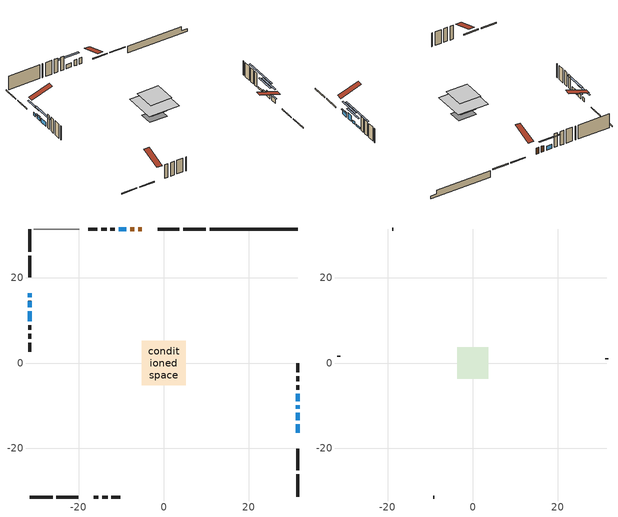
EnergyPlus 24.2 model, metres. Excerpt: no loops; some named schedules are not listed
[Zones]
conditioned space
 floor outside (Floor1 construction): -2.62,-2.62 -2.62,2.62 2.62,2.62 2.62,-2.62 z0.64
 floor adiabatic (AdiabaticFloorConstruction): -5.2,-5.2 -5.2,5.2 5.2,5.2 5.2,-5.2 z3.08
 floor foundation (Slab1 construction): -3.02,-2.15 -3.02,2.15 3.02,2.15 3.02,-2.15 z-1.59
 wall outside (RimJoist1 construction): 9.91,31.5 4.55,31.5 / -31.5,-31.5 -26.14,-31.5 / -31.5,31.5 -31.5,26.14 / 31.5,-31.5 31.5,-26.14 z0.64:0.94
 wall outside (RimJoist2 construction): 3.62,31.5 -1.44,31.5 / -25.22,-31.5 -20.15,-31.5 / -31.5,25.22 -31.5,20.15 / 31.5,-25.22 31.5,-20.15 z0.64:0.94
 wall outside (AdiabaticWallConstruction 1): -5.17,31.5 -6.04,31.5 / -6.97,31.5 -7.84,31.5 z0.64:2.67
 wall outside (AdiabaticWallConstruction): 31.5,-16.42 31.5,-14.39 / -8.76,31.5 -10.6,31.5 / -31.5,12.18 -31.5,9.79 z0.64:2.11; -31.5,16.42 -31.5,15.5 z0.64:1.84; -31.5,14.58 -31.5,13.1 z0.64:1.99; 31.5,-13.46 31.5,-11.73 z0.64:2.67; 31.5,-10.81 31.5,-9.94 z0.64:1.66; 31.5,-9.01 31.5,-7.21 z0.64:1.2
 wall outside (Wall1 construction): -11.52,31.5 -12.53,31.5 / -16.42,-31.5 -15.42,-31.5 / -31.5,8.86 -31.5,7.86 / 31.5,-6.28 31.5,-5.28 z0.64:5.52
 wall outside (Wall2 construction): -13.46,31.5 -14.73,31.5 / -14.49,-31.5 -13.22,-31.5 / -31.5,6.93 -31.5,5.65 / 31.5,-4.35 31.5,-3.08 z0.64:5.52
 wall outside (Wall3 construction): -15.66,31.5 -17.76,31.5 / -12.29,-31.5 -10.18,-31.5 / -31.5,4.73 -31.5,2.62 / 31.5,-2.15 31.5,-0.04 z0.64:5.52
 wall foundation (FoundationWall1 construction): 10.84,31.5,-1.59 10.84,31.5,0.64 29.44,31.5,0.64 29.44,31.5,-0.7 31.5,31.5,-0.7 31.5,31.5,-1.59
 wall adiabatic (Wall5 construction): -19.86,31.5 -30.58,31.5 z0.64:5.52
 window (WindowConstruction): 31.5,-16.42 31.5,-14.39 z0.64:2.11
 window (WindowConstruction 1): -31.5,16.42 -31.5,15.51 z0.64:1.83
 window (WindowConstruction 2): -31.5,14.58 -31.5,13.1 z0.64:1.99
 window (WindowConstruction 3): 31.5,-13.46 31.5,-11.73 z0.64:2.67
 window (WindowConstruction 4): 31.5,-10.8 31.5,-9.94 z0.64:1.66
 window (WindowConstruction 5): -8.77,31.5 -10.59,31.5 z0.64:2.11
 window (WindowConstruction 6): -31.5,12.18 -31.5,9.79 z0.64:2.11
 window (WindowConstruction 7): 31.5,-9.01 31.5,-7.21 z0.64:1.2
 door (Door): -5.17,31.5 -6.04,31.5 z0.64:2.67
 door (Door 1): -6.97,31.5 -7.84,31.5 z0.64:2.67
 ceiling adiabatic (AdiabaticFloorConstruction): 5.2,-5.2 5.2,5.2 -5.2,5.2 -5.2,-5.2 z3.08
attic - vented
 floor to conditioned space (Floor2 construction Reversed): -3.65,-3.65 -3.65,3.65 3.65,3.65 3.65,-3.65 z5.52
 wall outside (Wall4 construction): -18.69,31.5 -18.93,31.5 / -9.25,-31.5 -9.01,-31.5 / -31.5,1.69 -31.5,1.45 / 31.5,0.89 31.5,1.13 z0.64:5.52
 roof outside (Roof1 construction): -4.24,31.5,5.52 -4.24,24.39,7.89 -2.37,24.39,7.89 -2.37,31.5,5.52; -17.35,-31.5,5.52 -17.35,-24.39,7.89 -19.22,-24.39,7.89 -19.22,-31.5,5.52; -31.5,17.35,5.52 -24.39,17.35,7.89 -24.39,19.22,7.89 -31.5,19.22,5.52; 31.5,-17.35,5.52 24.39,-17.35,7.89 24.39,-19.22,7.89 31.5,-19.22,5.52
shading: 31.5,-14.19 31.5,-16.62 31.92,-16.62 31.92,-14.19 z2.31; -31.5,12.87 -31.5,19.06 -31.92,19.06 -31.92,12.87 z4.47; -31.5,12.9 -31.5,14.78 -31.92,14.78 -31.92,12.9 z2.19; 31.5,-9.09 31.5,-16.1 31.92,-16.1 31.92,-9.09 z5.31; 31.5,-7.3 31.5,-13.44 31.92,-13.44 31.92,-7.3 z4.29; -13.23,31.5 -6.13,31.5 -6.13,31.92 -13.23,31.92 z4.75; -31.5,7.15 -31.5,14.81 -31.92,14.81 -31.92,7.15 z4.75; 31.5,-2.13 31.5,-14.09 31.92,-14.09 31.92,-2.13 z6.28
[Building]
Building 1: Terrain=Suburbs
[Site:Location]
Montreal Intl AP_QC: Latitude {deg}=45.47; Longitude {deg}=-73.74; Time Zone {hr}=-5; Elevation {m}=36; Keep Site Location Information=Yes
[Site:GroundTemperature:Shallow]
2.07863, -0.316383, -0.508184, 0.628371, 5.19101, 9.73239, 13.6695, 16.1636, 16.3755, 14.347, 10.5102, 6.10817
[Site:WaterMainsTemperature]
Calculation Method=Schedule; Temperature Schedule=mains temperature schedule
[Material] Roughness=Rough; Thermal Absorptance=0.9
Name | Thickness {m} | Conductivity {W/m-K} | Density {kg/m3} | Specific Heat {J/kg-K} | Solar Absorptance | Visible Absorptance
asphalt or fiberglass shingles | 0.00635 | 0.162714 | 1121.4 | 1465.45 | 0.4 | 0.4
ceiling loosefill ins | 0.254 | 0.0480833 | 16.02 | 1046.75 | 0.7 | 0.7
ceiling stud and cavity | 0.1397 | 0.31862 | 65.682 | 1177.47 | 0.7 | 0.7
concrete 4.0 in. | 0.1016 | 1.803125 | 2242.8 | 837.4 | 0.7 | 0.7
concrete 8.0 in. | 0.2032 | 1.803125 | 2242.8 | 837.4 | 0.7 | 0.7
door material | 0.04445 | 0.0451087 | 512.64 | 1214.23 | 0.7 | 0.7
door material 1 | 0.04445 | 0.20624 | 512.64 | 1214.23 | 0.7 | 0.7
exterior vertical ins | 0.0274873 | 0.029427 | 32.04 | 1214.23 | 0.7 | 0.7
floor covering | 0.0127 | 0.0433444 | 54.468 | 1339.84 | 0.6 | 0.6
floor rigid ins | 0.103632 | 0.029427 | 32.04 | 1214.23 | 0.7 | 0.7
floor rigid ins 1; wall rigid ins 2 | 0.512978 | 0.029427 | 32.04 | 1214.23 | 0.7 | 0.7
floor stud and cavity | 0.1397 | 0.165219 | 92.3553 | 1139.71 | 0.7 | 0.7
floor stud and cavity 1 | 0.1397 | 1.75129 | 37.0049 | 1207.88 | 0.7 | 0.7
furniture material conditioned space 1 | 0.1524 | 0.115458 | 640.8 | 1214.23 | 0.6 | 0.6
gypsum board | 0.0127 | 0.160291 | 801 | 837.4 | 0.6 | 0.6
gypsum board 1 | 0.0127 | 0.160291 | 801 | 837.4 | 0.7 | 0.7
osb sheathing 0.5 in. | 0.0127 | 0.115458 | 512.64 | 1214.23 | 0.7 | 0.7
osb sheathing 0.75 in. | 0.01905 | 0.115458 | 512.64 | 1214.23 | 0.7 | 0.7
osb sheathing 2.0 in. | 0.0508 | 0.115458 | 512.64 | 1214.23 | 0.7 | 0.7
rim joist rigid ins; wall rigid ins | 0.051816 | 0.029427 | 32.04 | 1214.23 | 0.7 | 0.7
rim joist stud and cavity | 0.0508 | 0.0380316 | 125.044 | 1163.47 | 0.6 | 0.6
rim joist stud and cavity 1 | 0.0508 | 0.0349029 | 125.044 | 1163.47 | 0.6 | 0.6
wall rigid ins 1 | 0.051816 | 0.029427 | 32.04 | 1214.23 | 0.4 | 0.4
wall stud and cavity | 0.1397 | 0.321218 | 139.0536 | 1170.24 | 0.7 | 0.7
wall stud and cavity 1 | 0.1397 | 0.289564 | 139.0536 | 1170.24 | 0.7 | 0.7
wall stud and cavity 2 | 0.1397 | 0.175142 | 139.0536 | 1170.24 | 0.7 | 0.7
wall stud and cavity 3 | 0.0889 | 6.1454 | 50.32683 | 1063.81 | 0.6 | 0.6
wall stud and cavity 4 | 0.1397 | 0.145431 | 139.0536 | 1170.24 | 0.7 | 0.7
wall stud and cavity 5 | 0.0889 | 0.380278 | 52.3479 | 1209.89 | 0.7 | 0.7
wall stud and cavity 6 | 0.0889 | 0.391764 | 83.0341 | 1211.67 | 0.7 | 0.7
wood siding | 0.0254 | 0.102417 | 544.68 | 1172.36 | 0.4 | 0.4
wood siding 1 | 0.00254 | 0.102417 | 544.68 | 1172.36 | 0.4 | 0.4
wood siding 2; wood siding 3; wood siding 4 | 0.0254 | 0.102417 | 544.68 | 1172.36 | 0.7 | 0.7
[WindowMaterial:SimpleGlazingSystem]
Name | U-Factor {W/m2-K} | Solar Heat Gain Coefficient
WindowMaterial | 2.14401 | 0.4
WindowMaterial 1 | 2.20193 | 0.38
WindowMaterial 2 | 2.08723 | 0.41
WindowMaterial 3 | 2.19795 | 0.39
WindowMaterial 4 | 2.24622 | 0.37
WindowMaterial 5 | 2.041241 | 0.42
WindowMaterial 6 | 2.01058 | 0.43
WindowMaterial 7 | 2.373404 | 0.34
[Construction]
AdiabaticFloorConstruction: floor stud and cavity 1, floor rigid ins 1, osb sheathing 0.75 in., floor covering
AdiabaticWallConstruction: wood siding 3, wall rigid ins 2, wall stud and cavity 5, gypsum board
AdiabaticWallConstruction 1: wood siding 4, wall rigid ins 2, wall stud and cavity 5, gypsum board
Door: door material
Door 1: door material 1
Floor1 construction: floor stud and cavity, floor rigid ins, osb sheathing 0.75 in., floor covering
Floor2 construction Reversed: gypsum board, ceiling stud and cavity, ceiling loosefill ins
FoundationWall1 construction: concrete 8.0 in., gypsum board 1
furniture construction conditioned space 1: furniture material conditioned space 1
PartitionWallConstruction: gypsum board, wall stud and cavity 6, gypsum board
RimJoist1 construction: wood siding 2, osb sheathing 2.0 in., rim joist stud and cavity
RimJoist2 construction: wood siding 2, rim joist rigid ins, osb sheathing 2.0 in., rim joist stud and cavity 1
Roof1 construction: asphalt or fiberglass shingles
Slab1 construction: concrete 4.0 in.
Wall1 construction: wood siding, wall rigid ins, osb sheathing 0.5 in., wall stud and cavity, gypsum board
Wall2 construction: wood siding, wall rigid ins, osb sheathing 0.5 in., wall stud and cavity 1, gypsum board
Wall3 construction: wood siding, wall rigid ins, osb sheathing 0.5 in., wall stud and cavity 2, gypsum board
Wall4 construction: wood siding 1, wall stud and cavity 3
Wall5 construction: wall rigid ins 1, osb sheathing 0.5 in., wall stud and cavity 4, gypsum board
WindowConstruction: WindowMaterial
WindowConstruction 1: WindowMaterial 1
WindowConstruction 2: WindowMaterial 2
WindowConstruction 3: WindowMaterial 3
WindowConstruction 4: WindowMaterial 4
WindowConstruction 5: WindowMaterial 5
WindowConstruction 6: WindowMaterial 6
WindowConstruction 7: WindowMaterial 7
[Zone] Multiplier=1; Part of Total Floor Area=Yes
Name | Volume {m3}
attic - vented | 20.5203
conditioned space | 346.1
[Space]
Name | Zone | Volume {m3}
attic - vented 1 | attic - vented | 20.5203
conditioned space 1 | conditioned space | 346.1
[ZoneInfiltration:EffectiveLeakageArea]
infil attic - vented 1: Zone or Space=attic - vented 1; Schedule=Always On Discrete; Effective Air Leakage Area {cm2}=2132.8; Stack Coefficient=0.000503981; Wind Coefficient=1.5168e-05
[ZoneMixing]
whole house fan mix: Zone or Space=attic - vented; Schedule=Always On Continuous; Design Flow Rate Calculation Method=Flow/Zone; Design Flow Rate {m3/s}=0; Source Zone or Space=conditioned space
[SurfaceProperty:ExposedFoundationPerimeter]
Slab1: Exposed Perimeter Calculation Method=TotalExposedPerimeter; Total Exposed Perimeter {m}=20.665
[InternalMass] Zone or ZoneList=conditioned space; Space or SpaceList=conditioned space 1
Name | Construction | Surface Area {m2}
furniture mass conditioned space 1 | furniture construction conditioned space 1 | 64.5682
partition wall mass | PartitionWallConstruction | 161.421
[Lights]
interior lighting: Zone or ZoneList or Space or SpaceList=conditioned space 1; Schedule=interior lighting schedule; Design Level Calculation Method=LightingLevel; Lighting Level {W}=343.2; Return Air Fraction=0; Fraction Radiant=0.6; Fraction Visible=0.2; Fraction Replaceable=1
[People]
occupants: Zone or ZoneList or Space or SpaceList=conditioned space 1; Number of People Schedule=occupants schedule; Number of People Calculation Method=People; Number of People=3; Fraction Radiant=0.314171; Sensible Heat Fraction=0.56303; Activity Level Schedule=occupants activity schedule; Carbon Dioxide Generation Rate {m3/s-W}=0; Enable ASHRAE 55 Comfort Warnings=No; Mean Radiant Temperature Calculation Type=EnclosureAveraged
[ElectricEquipment] Zone or ZoneList or Space or SpaceList=conditioned space 1; Design Level Calculation Method=EquipmentLevel
Name | Schedule | Design Level {W} | Fraction Latent | Fraction Radiant | Fraction Lost
clothes dryer | clothes dryer schedule | 140.772 | 0.015 | 0.081 | 0.85
clothes washer | clothes washer schedule | 32.1985 | 0.03 | 0.162 | 0.7
cooking range | cooking range schedule | 208.969 | 0.08 | 0.432 | 0.2
dishwasher | dishwasher schedule | 66.8632 | 0.3 | 0.18 | 0.4
fridge | fridge schedule | 72.9452 | 0 | 0.6 | 0
mech vent bath fan 0 | mech vent bath fan 0 schedule | 50.2 | 0 | 0 | 1
mech vent bath fan 1 | mech vent bath fan 1 schedule | 50.2 | 0 | 0 | 1
mech vent house fan | mech vent house fan schedule | 14.1667 | 0 | 0 | 1
mech vent house fan cfis | mech vent house fan cfis schedule | 0 | 0 | 0 | 0
mech vent range fan 0 | mech vent range fan 0 schedule | 57 | 0 | 0 | 1
misc plug loads | misc plug loads schedule | 494.7 | 0.045 | 0.513 | 0.1
whole house fan | Always On Discrete | 0 | 0 | 0 | 1
[OtherEquipment] Zone or ZoneList or Space or SpaceList=conditioned space 1; Design Level Calculation Method=EquipmentLevel
Name | Fuel Type | Schedule | Design Level {W} | Fraction Latent | Fraction Radiant | Fraction Lost
clothes dryer 1 | Electricity | clothes dryer schedule | 0 | 0.015 | 0.081 | 0.85
cooking range 1 | Electricity | cooking range schedule | 0 | 0.08 | 0.432 | 0.2
general water use latent | None | general water use schedule | 59.3978 | 1 | 0 | 0
general water use sensible | None | general water use schedule | -58.539 | 0 | 0.6 | 0
mech vent house fan latent load | None | Always On Discrete | 0 | 1 | 0 | 0
mech vent house fan sensible load | None | Always On Discrete | 0 | 0 | 0 | 0
water heater energy adjustment1 | Electricity | Always On Discrete | 0.01 | 0 | 0 | 1
[ZoneInfiltration:DesignFlowRate] Zone or ZoneList or Space or SpaceList=conditioned space 1; Schedule=Always On Discrete; Design Flow Rate Calculation Method=Flow/Zone; Design Flow Rate {m3/s}=0
infil flow; natural vent flow; whole house fan flow
[AvailabilityManager:Scheduled]
central ac and furnace airloop Availability Manager: Schedule=Always On Discrete
[Foundation:Kiva]
Foundation Kiva 1: Initial Indoor Air Temperature {C}=18; Wall Height Above Grade {m}=0.640019; Wall Depth Below Slab {m}=0.2032; Custom Block Material Name 1=exterior vertical ins; Custom Block Depth 1 {m}=2.23001; Custom Block X Position 1 {m}=0.2159; Custom Block Z Position 1 {m}=0
[Foundation:Kiva:Settings]
Soil Conductivity {W/m-K}=0.849921; Soil Density {kg/m3}=1842.3; Soil Specific Heat {J/kg-K}=418.7; Ground Solar Absorptivity=0.9; Ground Thermal Absorptivity=0.9; Ground Surface Roughness {m}=0.03; Far-Field Width {m}=40; Deep-Ground Boundary Condition=ZeroFlux; Deep-Ground Depth {m}=40; Minimum Cell Dimension {m}=0.2; Maximum Cell Growth Coefficient=3; Simulation Timestep=Timestep
[Exterior:Lights]
exterior lighting: Schedule=exterior lighting schedule; Design Level {W}=75.6
[EnergyManagementSystem:GlobalVariable]
central_ac_and_furnace_airloop_Fan_RTF
infil_program_Qfan
infil_program_Qinf
natural_vent_program_Qnv
natural_vent_program_Qwhf
[EnergyManagementSystem:Sensor]
Name | Output:Variable or Output:Meter Index Key | Output:Variable or Output:Meter
airflow_gain | infil flow | Infiltration Sensible Heat Gain Energy
airflow_gain_1 | natural vent flow | Infiltration Sensible Heat Gain Energy
airflow_gain_2 | whole house fan flow | Infiltration Sensible Heat Gain Energy
airflow_loss | infil flow | Infiltration Sensible Heat Loss Energy
airflow_loss_1 | natural vent flow | Infiltration Sensible Heat Loss Energy
airflow_loss_2 | whole house fan flow | Infiltration Sensible Heat Loss Energy
clg_load_cond |  | Cooling:EnergyTransfer:Zone:CONDITIONED SPACE
clg_sp_s; clg_sp_s_1 | cooling setpoint | Schedule Value
clothes_dryer_exhaust_0_sch_s | clothes dryer exhaust 0 schedule | Schedule Value
cool_season | cooling season schedule | Schedule Value
htg_load_cond |  | Heating:EnergyTransfer:Zone:CONDITIONED SPACE
htg_sp_s; htg_sp_s_1 | heating setpoint | Schedule Value
ig_ee_conv | clothes dryer | Electric Equipment Convective Heating Energy
ig_ee_conv_2 | cooking range | Electric Equipment Convective Heating Energy
ig_ee_conv_4 | fridge | Electric Equipment Convective Heating Energy
ig_ee_conv_5 | misc plug loads | Electric Equipment Convective Heating Energy
ig_ee_conv_6 | whole house fan | Electric Equipment Convective Heating Energy
ig_ee_rad | clothes dryer | Electric Equipment Radiant Heating Energy
ig_ee_rad_2 | cooking range | Electric Equipment Radiant Heating Energy
ig_ee_rad_4 | fridge | Electric Equipment Radiant Heating Energy
ig_ee_rad_5 | misc plug loads | Electric Equipment Radiant Heating Energy
ig_ee_rad_6 | whole house fan | Electric Equipment Radiant Heating Energy
ig_lgt_conv | interior lighting | Lights Convective Heating Energy
ig_lgt_rad | interior lighting | Lights Radiant Heating Energy
ig_lgt_vis | interior lighting | Lights Visible Radiation Heating Energy
ig_oe_conv | clothes dryer 1 | Other Equipment Convective Heating Energy
ig_oe_conv_1 | cooking range 1 | Other Equipment Convective Heating Energy
ig_oe_conv_2 | general water use latent | Other Equipment Convective Heating Energy
ig_oe_conv_3 | general water use sensible | Other Equipment Convective Heating Energy
ig_oe_conv_4 | water heater energy adjustment1 | Other Equipment Convective Heating Energy
ig_oe_rad | clothes dryer 1 | Other Equipment Radiant Heating Energy
ig_oe_rad_1 | cooking range 1 | Other Equipment Radiant Heating Energy
ig_oe_rad_2 | general water use latent | Other Equipment Radiant Heating Energy
ig_oe_rad_3 | general water use sensible | Other Equipment Radiant Heating Energy
ig_oe_rad_4 | water heater energy adjustment1 | Other Equipment Radiant Heating Energy
ig_ppl_conv | occupants | People Convective Heating Energy
ig_ppl_rad | occupants | People Radiant Heating Energy
im_conv | furniture mass conditioned space 1 | Surface Inside Face Convection Heat Gain Energy
im_conv_1 | partition wall mass | Surface Inside Face Convection Heat Gain Energy
im_ig | furniture mass conditioned space 1 | Surface Inside Face Internal Gains Radiation Heat Gain Energy
im_ig_1 | partition wall mass | Surface Inside Face Internal Gains Radiation Heat Gain Energy
im_lgt | furniture mass conditioned space 1 | Surface Inside Face Lights Radiation Heat Gain Energy
im_lgt_1 | partition wall mass | Surface Inside Face Lights Radiation Heat Gain Energy
im_sol | furniture mass conditioned space 1 | Surface Inside Face Solar Radiation Heat Gain Energy
im_sol_1 | partition wall mass | Surface Inside Face Solar Radiation Heat Gain Energy
im_surf | furniture mass conditioned space 1 | Surface Inside Face Net Surface Thermal Radiation Heat Gain Energy
im_surf_1 | partition wall mass | Surface Inside Face Net Surface Thermal Radiation Heat Gain Energy
mech_vent_bath_fan_0_sch_s | mech vent bath fan 0 schedule | Schedule Value
mech_vent_bath_fan_1_sch_s | mech vent bath fan 1 schedule | Schedule Value
mech_vent_range_fan_0_sch_s | mech vent range fan 0 schedule | Schedule Value
mv_conv | mech vent bath fan 0 | Electric Equipment Convective Heating Energy
mv_conv_1 | mech vent bath fan 1 | Electric Equipment Convective Heating Energy
mv_conv_2 | mech vent house fan | Electric Equipment Convective Heating Energy
mv_conv_3 | mech vent house fan cfis | Electric Equipment Convective Heating Energy
mv_conv_4 | mech vent range fan 0 | Electric Equipment Convective Heating Energy
mv_conv_5 | mech vent house fan latent load | Other Equipment Convective Heating Energy
mv_conv_6 | mech vent house fan sensible load | Other Equipment Convective Heating Energy
mv_rad | mech vent bath fan 0 | Electric Equipment Radiant Heating Energy
mv_rad_1 | mech vent bath fan 1 | Electric Equipment Radiant Heating Energy
mv_rad_2 | mech vent house fan | Electric Equipment Radiant Heating Energy
mv_rad_3 | mech vent house fan cfis | Electric Equipment Radiant Heating Energy
mv_rad_4 | mech vent range fan 0 | Electric Equipment Radiant Heating Energy
mv_rad_5 | mech vent house fan latent load | Other Equipment Radiant Heating Energy
mv_rad_6 | mech vent house fan sensible load | Other Equipment Radiant Heating Energy
natural_vent_s | natural vent schedule | Schedule Value
out_pb_s |  | Site Outdoor Air Barometric Pressure
out_wt_s |  | Site Outdoor Air Humidity Ratio
site_vw_s |  | Site Wind Speed
ss_back_out | Window1 | Surface Window Shortwave from Zone Back Out Window Heat Transfer Rate
ss_back_out_1 | Window3 | Surface Window Shortwave from Zone Back Out Window Heat Transfer Rate
ss_back_out_2 | Window4 | Surface Window Shortwave from Zone Back Out Window Heat Transfer Rate
ss_back_out_3 | Window5 | Surface Window Shortwave from Zone Back Out Window Heat Transfer Rate
ss_back_out_4 | Window6 | Surface Window Shortwave from Zone Back Out Window Heat Transfer Rate
ss_back_out_5 | Window7 | Surface Window Shortwave from Zone Back Out Window Heat Transfer Rate
ss_back_out_6 | Window8 | Surface Window Shortwave from Zone Back Out Window Heat Transfer Rate
ss_back_out_7 | Window9 | Surface Window Shortwave from Zone Back Out Window Heat Transfer Rate
ss_conv | Door1 | Surface Inside Face Convection Heat Gain Energy
ss_conv_1 | Door2 | Surface Inside Face Convection Heat Gain Energy
ss_conv_2 | Window1 | Surface Inside Face Convection Heat Gain Energy
ss_conv_3 | Window3 | Surface Inside Face Convection Heat Gain Energy
ss_conv_4 | Window4 | Surface Inside Face Convection Heat Gain Energy
ss_conv_5 | Window5 | Surface Inside Face Convection Heat Gain Energy
ss_conv_6 | Window6 | Surface Inside Face Convection Heat Gain Energy
ss_conv_7 | Window7 | Surface Inside Face Convection Heat Gain Energy
ss_conv_8 | Window8 | Surface Inside Face Convection Heat Gain Energy
ss_conv_9 | Window9 | Surface Inside Face Convection Heat Gain Energy
ss_ig | Door1 | Surface Inside Face Internal Gains Radiation Heat Gain Energy
ss_ig_1 | Door2 | Surface Inside Face Internal Gains Radiation Heat Gain Energy
ss_ig_2 | Window1 | Surface Inside Face Internal Gains Radiation Heat Gain Energy
ss_ig_3 | Window3 | Surface Inside Face Internal Gains Radiation Heat Gain Energy
ss_ig_4 | Window4 | Surface Inside Face Internal Gains Radiation Heat Gain Energy
ss_ig_5 | Window5 | Surface Inside Face Internal Gains Radiation Heat Gain Energy
ss_ig_6 | Window6 | Surface Inside Face Internal Gains Radiation Heat Gain Energy
ss_ig_7 | Window7 | Surface Inside Face Internal Gains Radiation Heat Gain Energy
ss_ig_8 | Window8 | Surface Inside Face Internal Gains Radiation Heat Gain Energy
ss_ig_9 | Window9 | Surface Inside Face Internal Gains Radiation Heat Gain Energy
ss_lgt | Door1 | Surface Inside Face Lights Radiation Heat Gain Energy
ss_lgt_1 | Door2 | Surface Inside Face Lights Radiation Heat Gain Energy
ss_sol | Door1 | Surface Inside Face Solar Radiation Heat Gain Energy
ss_sol_1 | Door2 | Surface Inside Face Solar Radiation Heat Gain Energy
ss_surf | Door1 | Surface Inside Face Net Surface Thermal Radiation Heat Gain Energy
ss_surf_1 | Door2 | Surface Inside Face Net Surface Thermal Radiation Heat Gain Energy
ss_surf_2 | Window1 | Surface Inside Face Net Surface Thermal Radiation Heat Gain Energy
ss_surf_3 | Window3 | Surface Inside Face Net Surface Thermal Radiation Heat Gain Energy
ss_surf_4 | Window4 | Surface Inside Face Net Surface Thermal Radiation Heat Gain Energy
ss_surf_5 | Window5 | Surface Inside Face Net Surface Thermal Radiation Heat Gain Energy
ss_surf_6 | Window6 | Surface Inside Face Net Surface Thermal Radiation Heat Gain Energy
ss_surf_7 | Window7 | Surface Inside Face Net Surface Thermal Radiation Heat Gain Energy
ss_surf_8 | Window8 | Surface Inside Face Net Surface Thermal Radiation Heat Gain Energy
ss_surf_9 | Window9 | Surface Inside Face Net Surface Thermal Radiation Heat Gain Energy
ss_trans_in | Window1 | Surface Window Transmitted Solar Radiation Rate
ss_trans_in_1 | Window3 | Surface Window Transmitted Solar Radiation Rate
ss_trans_in_2 | Window4 | Surface Window Transmitted Solar Radiation Rate
ss_trans_in_3 | Window5 | Surface Window Transmitted Solar Radiation Rate
ss_trans_in_4 | Window6 | Surface Window Transmitted Solar Radiation Rate
ss_trans_in_5 | Window7 | Surface Window Transmitted Solar Radiation Rate
ss_trans_in_6 | Window8 | Surface Window Transmitted Solar Radiation Rate
ss_trans_in_7 | Window9 | Surface Window Transmitted Solar Radiation Rate
ss_trans_out | Window1 | Surface Inside Face Initial Transmitted Diffuse Transmitted Out Window Solar Radiation Rate
ss_trans_out_1 | Window3 | Surface Inside Face Initial Transmitted Diffuse Transmitted Out Window Solar Radiation Rate
ss_trans_out_2 | Window4 | Surface Inside Face Initial Transmitted Diffuse Transmitted Out Window Solar Radiation Rate
ss_trans_out_3 | Window5 | Surface Inside Face Initial Transmitted Diffuse Transmitted Out Window Solar Radiation Rate
ss_trans_out_4 | Window6 | Surface Inside Face Initial Transmitted Diffuse Transmitted Out Window Solar Radiation Rate
ss_trans_out_5 | Window7 | Surface Inside Face Initial Transmitted Diffuse Transmitted Out Window Solar Radiation Rate
ss_trans_out_6 | Window8 | Surface Inside Face Initial Transmitted Diffuse Transmitted Out Window Solar Radiation Rate
ss_trans_out_7 | Window9 | Surface Inside Face Initial Transmitted Diffuse Transmitted Out Window Solar Radiation Rate
s_conv | Floor1 | Surface Inside Face Convection Heat Gain Energy
s_conv_1 | Floor2 | Surface Inside Face Convection Heat Gain Energy
s_conv_10 | RimJoist2:180 | Surface Inside Face Convection Heat Gain Energy
s_conv_11 | RimJoist2:270 | Surface Inside Face Convection Heat Gain Energy
s_conv_12 | RimJoist2:90 | Surface Inside Face Convection Heat Gain Energy
s_conv_13 | Slab1 | Surface Inside Face Convection Heat Gain Energy
s_conv_14 | Wall1:0 | Surface Inside Face Convection Heat Gain Energy
s_conv_15 | Wall1:180 | Surface Inside Face Convection Heat Gain Energy
s_conv_16 | Wall1:270 | Surface Inside Face Convection Heat Gain Energy
s_conv_17 | Wall1:90 | Surface Inside Face Convection Heat Gain Energy
s_conv_18 | Wall2:0 | Surface Inside Face Convection Heat Gain Energy
s_conv_19 | Wall2:180 | Surface Inside Face Convection Heat Gain Energy
s_conv_2 | FoundationWall1 | Surface Inside Face Convection Heat Gain Energy
s_conv_20 | Wall2:270 | Surface Inside Face Convection Heat Gain Energy
s_conv_21 | Wall2:90 | Surface Inside Face Convection Heat Gain Energy
s_conv_22 | Wall3:0 | Surface Inside Face Convection Heat Gain Energy
s_conv_23 | Wall3:180 | Surface Inside Face Convection Heat Gain Energy
s_conv_24 | Wall3:270 | Surface Inside Face Convection Heat Gain Energy
s_conv_25 | Wall3:90 | Surface Inside Face Convection Heat Gain Energy
s_conv_26 | Wall5 | Surface Inside Face Convection Heat Gain Energy
s_conv_3 | inferred conditioned ceiling | Surface Inside Face Convection Heat Gain Energy
